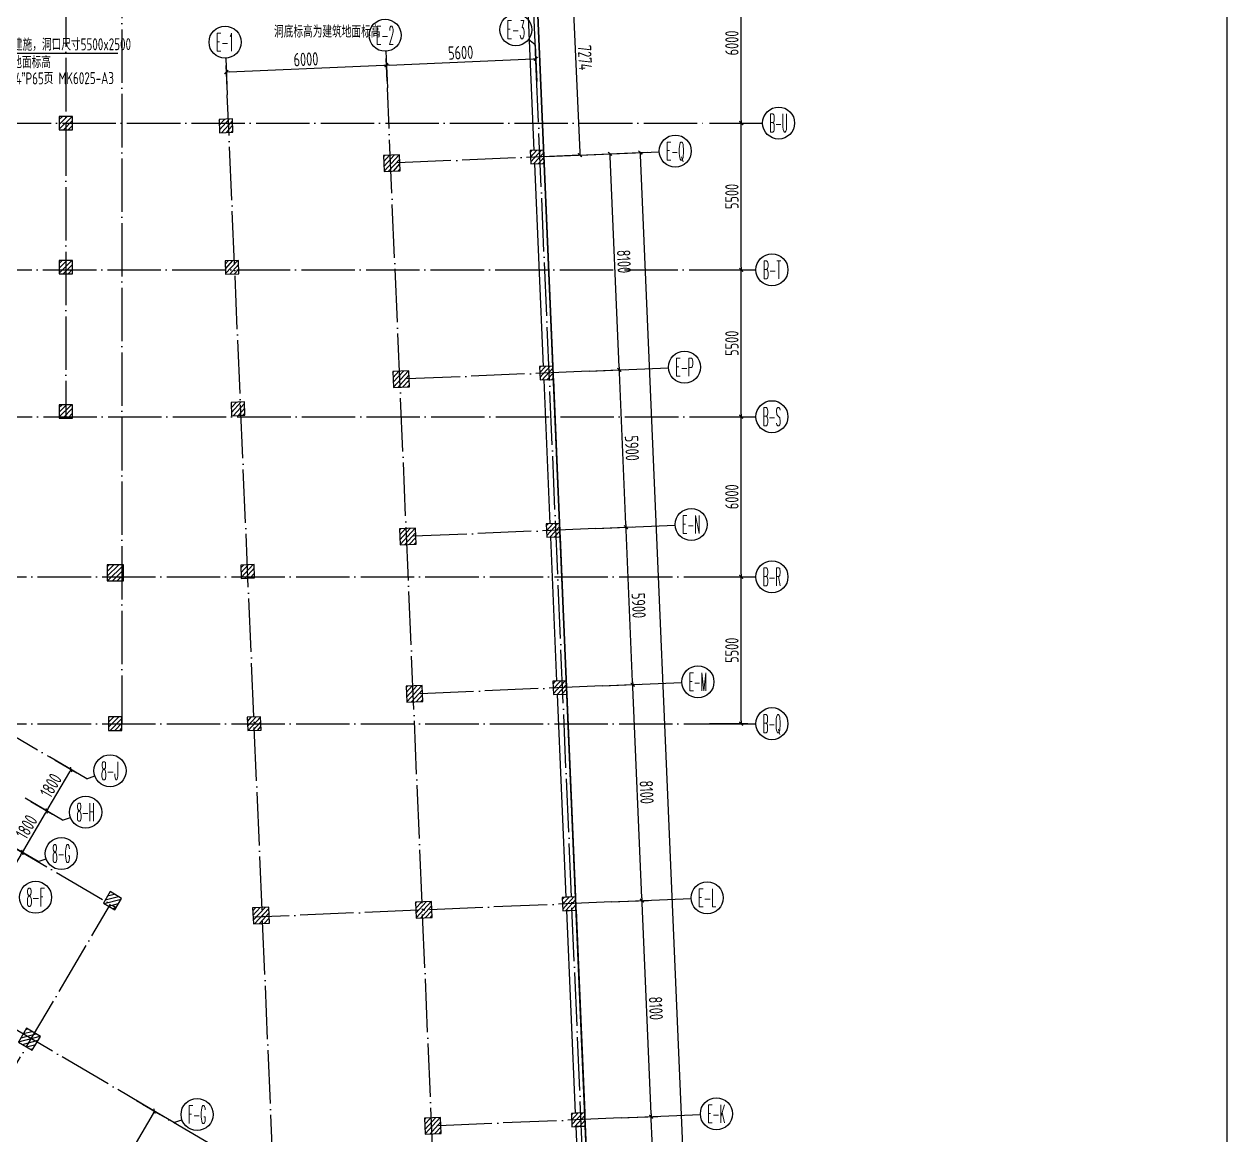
# Model space of a CAD drawing. Header units: millimetres. Extents: x 156735 to 386235, y 467499 to 703525.
# Drawn here: x 341178 to 386235, y 591088 to 632703 of the extents above; entities that cross this region are included whole.
import ezdxf
from ezdxf.enums import TextEntityAlignment as Align

# ---------------------------------------------------------------- set-up
doc = ezdxf.new("R2010")
doc.units = ezdxf.units.MM
doc.header["$LTSCALE"] = 100
doc.header["$PDMODE"] = 35
doc.header["$PDSIZE"] = 200
doc.linetypes.add('DOTE', pattern=[2.42, 2, -0.2, 0.02, -0.2])
for name, color, linetype in [('B-TEXT', 7, 'Continuous'), ('COLU', 7, 'Continuous'), ('h斜线-柱', 7, 'Continuous'), ('Q-AXIS', 3, 'Continuous'), ('Q-dote', 253, 'DOTE'), ('Q-TEXT', 2, 'Continuous'), ('WALL', 3, 'Continuous')]:
    doc.layers.add(name, color=color, linetype=linetype)
doc.styles.add('_TCH_AXIS', font='COMPLEX', dxfattribs={"bigfont": 'GBCBIG'})
doc.styles.add('COMPLEX', font='tssdeng.shx', dxfattribs={"width": 0.7, "bigfont": 'tssdchn.shx'})
doc.styles.add('TSSD_Dimension', font='Tssdeng.shx', dxfattribs={"width": 0.7, "bigfont": 'hztxt.shx'})
doc.styles.add('TSSD_REIN', font='Tssdeng.shx', dxfattribs={"width": 0.7, "bigfont": 'hztxt.shx'})
doc.dimstyles.new('TSSD_100_100$0', dxfattribs={"dimtxt": 300, "dimasz": 100, "dimexe": 250, "dimexo": 250, "dimgap": 100, "dimtad": 1, "dimdec": 0, "dimzin": 0, "dimdsep": 46, "dimtxsty": 'TSSD_Dimension', "dimblk": '_tsdbk', "dimblk1": '_tsdbk', "dimblk2": '_tsdbk', "dimsah": 1, "dimcen": 0, "dimclrt": 7, "dimadec": 0, "dimazin": 0, "dimtfac": 1, "dimtdec": 0, "dimtix": 1, "dimtmove": 2, "dimatfit": 3, "dimldrblk": '_tsdbk', "dimfxl": 1, "dimtolj": 1, "dimtzin": 0, "dimarcsym": 0})
pattern_1 = [(47.443985, (-467527.32, -323147.44), (-93.550296, 85.891456), [])]
pattern_2 = [(45, (-467527.32, -323147.44), (-89.802561, 89.802561), [])]

# ---------------------------------------------------------------- blocks, each defined once
blk = doc.blocks.new('_tsdbk')
blk.add_line((-1, 0), (0, 0))
at = {"const_width": 0.5}
blk.add_lwpolyline([(-0.7, -0.7), (0.7, 0.7)], dxfattribs=at)
blk = doc.blocks.new('*D346')
at = {"layer": 'Defpoints', "color": 0}
for p in [(362000, 627792), (364263, 627889), (366434, 523887)]:
    blk.add_point(p, dxfattribs=at)
at = {"layer": 'Q-AXIS', "color": 0, "lineweight": -2}
for p, q in [((362249, 627803), (364513, 627899)), ((368694, 524083), (364267, 627789)), ((366684, 523897), (368948, 523994))]:
    blk.add_line(p, q, dxfattribs=at)
at = {"layer": 'Q-AXIS', "color": 0, "lineweight": -2, "xscale": 100, "yscale": 100, "zscale": 100}
for p, rotation in [((364263, 627889), 92.44398534455868), ((368698, 523983), 272.4439853445587)]:
    blk.add_blockref('_tsdbk', p, dxfattribs=dict(at, rotation=rotation))
at = {"layer": 'Q-AXIS', "color": 7, "insert": (366099, 576677), "char_height": 500, "attachment_point": 5, "rotation": 272.444, "style": 'TSSD_Dimension'}
blk.add_mtext('\\A1;104000', dxfattribs=at)
blk = doc.blocks.new('*D626')
at = {"layer": 'Defpoints', "color": 0}
for p in [(366607, 634995), (368041, 634995), (366607, 628995)]:
    blk.add_point(p, dxfattribs=at)
at = {"layer": 'Q-AXIS', "color": 0, "lineweight": -2}
for p, q in [((366857, 634995), (368291, 634995)), ((368041, 629095), (368041, 634895)), ((366857, 628995), (368291, 628995))]:
    blk.add_line(p, q, dxfattribs=at)
at = {"layer": 'Q-AXIS', "color": 0, "lineweight": -2, "xscale": 100, "yscale": 100, "zscale": 100}
for p, rotation in [((368041, 634995), 90), ((368041, 628995), 270)]:
    blk.add_blockref('_tsdbk', p, dxfattribs=dict(at, rotation=rotation))
at = {"layer": 'Q-AXIS', "color": 7, "insert": (367691, 631995), "char_height": 500, "attachment_point": 5, "rotation": 90, "style": 'TSSD_Dimension'}
blk.add_mtext('\\A1;6000', dxfattribs=at)
blk = doc.blocks.new('*D627')
at = {"layer": 'Defpoints', "color": 0}
for p in [(366607, 611995), (368041, 611995), (366607, 606495)]:
    blk.add_point(p, dxfattribs=at)
at = {"layer": 'Q-AXIS', "color": 0, "lineweight": -2}
for p, q in [((366857, 611995), (368291, 611995)), ((368041, 606595), (368041, 611895)), ((366857, 606495), (368291, 606495))]:
    blk.add_line(p, q, dxfattribs=at)
at = {"layer": 'Q-AXIS', "color": 0, "lineweight": -2, "xscale": 100, "yscale": 100, "zscale": 100}
for p, rotation in [((368041, 611995), 90), ((368041, 606495), 270)]:
    blk.add_blockref('_tsdbk', p, dxfattribs=dict(at, rotation=rotation))
at = {"layer": 'Q-AXIS', "color": 7, "insert": (367691, 609245), "char_height": 500, "attachment_point": 5, "rotation": 90, "style": 'TSSD_Dimension'}
blk.add_mtext('\\A1;5500', dxfattribs=at)
blk = doc.blocks.new('*D628')
at = {"layer": 'Defpoints', "color": 0}
for p in [(366607, 628995), (368041, 628995), (366607, 623495)]:
    blk.add_point(p, dxfattribs=at)
at = {"layer": 'Q-AXIS', "color": 0, "lineweight": -2}
for p, q in [((366857, 628995), (368291, 628995)), ((368041, 623595), (368041, 628895)), ((366857, 623495), (368291, 623495))]:
    blk.add_line(p, q, dxfattribs=at)
at = {"layer": 'Q-AXIS', "color": 0, "lineweight": -2, "xscale": 100, "yscale": 100, "zscale": 100}
for p, rotation in [((368041, 628995), 90), ((368041, 623495), 270)]:
    blk.add_blockref('_tsdbk', p, dxfattribs=dict(at, rotation=rotation))
at = {"layer": 'Q-AXIS', "color": 7, "insert": (367691, 626245), "char_height": 500, "attachment_point": 5, "rotation": 90, "style": 'TSSD_Dimension'}
blk.add_mtext('\\A1;5500', dxfattribs=at)
blk = doc.blocks.new('*D629')
at = {"layer": 'Defpoints', "color": 0}
for p in [(366607, 623495), (368041, 623495), (366607, 617995)]:
    blk.add_point(p, dxfattribs=at)
at = {"layer": 'Q-AXIS', "color": 0, "lineweight": -2}
for p, q in [((366857, 623495), (368291, 623495)), ((368041, 618095), (368041, 623395)), ((366857, 617995), (368291, 617995))]:
    blk.add_line(p, q, dxfattribs=at)
at = {"layer": 'Q-AXIS', "color": 0, "lineweight": -2, "xscale": 100, "yscale": 100, "zscale": 100}
for p, rotation in [((368041, 623495), 90), ((368041, 617995), 270)]:
    blk.add_blockref('_tsdbk', p, dxfattribs=dict(at, rotation=rotation))
at = {"layer": 'Q-AXIS', "color": 7, "insert": (367691, 620745), "char_height": 500, "attachment_point": 5, "rotation": 90, "style": 'TSSD_Dimension'}
blk.add_mtext('\\A1;5500', dxfattribs=at)
blk = doc.blocks.new('*D630')
at = {"layer": 'Defpoints', "color": 0}
for p in [(366607, 617995), (368041, 617995), (366607, 611995)]:
    blk.add_point(p, dxfattribs=at)
at = {"layer": 'Q-AXIS', "color": 0, "lineweight": -2}
for p, q in [((366857, 617995), (368291, 617995)), ((368041, 612095), (368041, 617895)), ((366857, 611995), (368291, 611995))]:
    blk.add_line(p, q, dxfattribs=at)
at = {"layer": 'Q-AXIS', "color": 0, "lineweight": -2, "xscale": 100, "yscale": 100, "zscale": 100}
for p, rotation in [((368041, 617995), 90), ((368041, 611995), 270)]:
    blk.add_blockref('_tsdbk', p, dxfattribs=dict(at, rotation=rotation))
at = {"layer": 'Q-AXIS', "color": 7, "insert": (367691, 614995), "char_height": 500, "attachment_point": 5, "rotation": 90, "style": 'TSSD_Dimension'}
blk.add_mtext('\\A1;6000', dxfattribs=at)
blk = doc.blocks.new('_AXISO')
blk.add_circle((0, 0), 0.5)
at = {"layer": 'B-TEXT', "style": 'COMPLEX', "width": 1.450893}
blk.add_attdef('A', text='', height=0.56, dxfattribs=at).set_placement((0.249375, -0.28), (0.749375, -0.28), align=Align.FIT)
blk = doc.blocks.new('*D631')
at = {"layer": 'Defpoints', "color": 0}
for p in [(362597, 613805), (363724, 613853), (362848, 607910)]:
    blk.add_point(p, dxfattribs=at)
at = {"layer": 'Q-AXIS', "color": 0, "lineweight": -2}
for p, q in [((362846, 613816), (363974, 613864)), ((363972, 608058), (363729, 613753)), ((363098, 607921), (364226, 607969))]:
    blk.add_line(p, q, dxfattribs=at)
at = {"layer": 'Q-AXIS', "color": 0, "lineweight": -2, "xscale": 100, "yscale": 100, "zscale": 100}
for p, rotation in [((363724, 613853), 92.44398534455868), ((363976, 607958), 272.4439853445587)]:
    blk.add_blockref('_tsdbk', p, dxfattribs=dict(at, rotation=rotation))
at = {"layer": 'Q-AXIS', "color": 7, "insert": (364200, 610921), "char_height": 500, "attachment_point": 5, "rotation": 272.444, "style": 'TSSD_Dimension'}
blk.add_mtext('\\A1;5900', dxfattribs=at)
blk = doc.blocks.new('*D632')
at = {"layer": 'Defpoints', "color": 0}
for p in [(345394, 592371), (342733, 587846), (343398, 587454)]:
    blk.add_point(p, dxfattribs=at)
at = {"layer": 'Q-AXIS', "color": 0, "lineweight": -2}
for p, q in [((345609, 592245), (346275, 591853)), ((346009, 591894), (343449, 587540)), ((342948, 587719), (343614, 587327))]:
    blk.add_line(p, q, dxfattribs=at)
at = {"layer": 'Q-AXIS', "color": 0, "lineweight": -2, "xscale": 100, "yscale": 100, "zscale": 100}
for p, rotation in [((346059, 591980), 59.5453717336147), ((343398, 587454), 239.5453717336147)]:
    blk.add_blockref('_tsdbk', p, dxfattribs=dict(at, rotation=rotation))
at = {"layer": 'Q-AXIS', "color": 7, "insert": (344427, 589894), "char_height": 500, "attachment_point": 5, "rotation": 59.5454, "style": 'TSSD_Dimension'}
blk.add_mtext('\\A1;5250', dxfattribs=at)
blk = doc.blocks.new('*D634')
at = {"layer": 'Defpoints', "color": 0}
for p in [(341220, 603700), (342027, 603225), (340308, 602148)]:
    blk.add_point(p, dxfattribs=at)
at = {"layer": 'Q-AXIS', "color": 0, "lineweight": -2}
for p, q in [((341436, 603573), (342242, 603099)), ((341165, 601760), (341976, 603139)), ((340523, 602021), (341330, 601547))]:
    blk.add_line(p, q, dxfattribs=at)
at = {"layer": 'Q-AXIS', "color": 0, "lineweight": -2, "xscale": 100, "yscale": 100, "zscale": 100}
for p, rotation in [((342027, 603225), 59.5453717336169), ((341114, 601674), 239.5453717336169)]:
    blk.add_blockref('_tsdbk', p, dxfattribs=dict(at, rotation=rotation))
at = {"layer": 'Q-AXIS', "color": 7, "insert": (341269, 602627), "char_height": 500, "attachment_point": 5, "rotation": 59.5454, "style": 'TSSD_Dimension'}
blk.add_mtext('\\A1;1800', dxfattribs=at)
blk = doc.blocks.new('*D635')
at = {"layer": 'Defpoints', "color": 0}
for p in [(340308, 602148), (341114, 601674), (339700, 601113)]:
    blk.add_point(p, dxfattribs=at)
at = {"layer": 'Q-AXIS', "color": 0, "lineweight": -2}
for p, q in [((340523, 602021), (341330, 601547)), ((340557, 600725), (341064, 601587)), ((339915, 600987), (340722, 600512))]:
    blk.add_line(p, q, dxfattribs=at)
at = {"layer": 'Q-AXIS', "color": 0, "lineweight": -2, "xscale": 100, "yscale": 100, "zscale": 100}
for p, rotation in [((341114, 601674), 59.5453717336169), ((340506, 600639), 239.5453717336169)]:
    blk.add_blockref('_tsdbk', p, dxfattribs=dict(at, rotation=rotation))
at = {"layer": 'Q-AXIS', "color": 7, "insert": (340509, 601334), "char_height": 500, "attachment_point": 5, "rotation": 59.5454, "style": 'TSSD_Dimension'}
blk.add_mtext('\\A1;1200', dxfattribs=at)
blk = doc.blocks.new('*D640')
at = {"layer": 'Defpoints', "color": 0}
for p in [(342132, 605251), (342939, 604777), (341220, 603700)]:
    blk.add_point(p, dxfattribs=at)
at = {"layer": 'Q-AXIS', "color": 0, "lineweight": -2}
for p, q in [((342348, 605124), (343155, 604650)), ((342077, 603311), (342888, 604691)), ((341436, 603573), (342242, 603099))]:
    blk.add_line(p, q, dxfattribs=at)
at = {"layer": 'Q-AXIS', "color": 0, "lineweight": -2, "xscale": 100, "yscale": 100, "zscale": 100}
for p, rotation in [((342939, 604777), 59.5453717336169), ((342027, 603225), 239.5453717336169)]:
    blk.add_blockref('_tsdbk', p, dxfattribs=dict(at, rotation=rotation))
at = {"layer": 'Q-AXIS', "color": 7, "insert": (342181, 604179), "char_height": 500, "attachment_point": 5, "rotation": 59.5454, "style": 'TSSD_Dimension'}
blk.add_mtext('\\A1;1800', dxfattribs=at)
blk = doc.blocks.new('*D641')
at = {"layer": 'Defpoints', "color": 0}
for p in [(363194, 599818), (364321, 599866), (363539, 591725)]:
    blk.add_point(p, dxfattribs=at)
at = {"layer": 'Q-AXIS', "color": 0, "lineweight": -2}
for p, q in [((363443, 599828), (364571, 599876)), ((364663, 591873), (364326, 599766)), ((363789, 591736), (364917, 591784))]:
    blk.add_line(p, q, dxfattribs=at)
at = {"layer": 'Q-AXIS', "color": 0, "lineweight": -2, "xscale": 100, "yscale": 100, "zscale": 100}
for p, rotation in [((364321, 599866), 92.44398534455868), ((364667, 591773), 272.4439853445587)]:
    blk.add_blockref('_tsdbk', p, dxfattribs=dict(at, rotation=rotation))
at = {"layer": 'Q-AXIS', "color": 7, "insert": (364844, 595834), "char_height": 500, "attachment_point": 5, "rotation": 272.444, "style": 'TSSD_Dimension'}
blk.add_mtext('\\A1;8100', dxfattribs=at)
blk = doc.blocks.new('*D642')
at = {"layer": 'Defpoints', "color": 0}
for p in [(363539, 591725), (364667, 591773), (363884, 583632)]:
    blk.add_point(p, dxfattribs=at)
at = {"layer": 'Q-AXIS', "color": 0, "lineweight": -2}
for p, q in [((363789, 591736), (364917, 591784)), ((365008, 583780), (364671, 591673)), ((364134, 583643), (365262, 583691))]:
    blk.add_line(p, q, dxfattribs=at)
at = {"layer": 'Q-AXIS', "color": 0, "lineweight": -2, "xscale": 100, "yscale": 100, "zscale": 100}
for p, rotation in [((364667, 591773), 92.44398534455868), ((365012, 583680), 272.4439853445587)]:
    blk.add_blockref('_tsdbk', p, dxfattribs=dict(at, rotation=rotation))
at = {"layer": 'Q-AXIS', "color": 7, "insert": (365189, 587742), "char_height": 500, "attachment_point": 5, "rotation": 272.444, "style": 'TSSD_Dimension'}
blk.add_mtext('\\A1;8100', dxfattribs=at)
blk = doc.blocks.new('*D643')
at = {"layer": 'Defpoints', "color": 0}
for p in [(362848, 607910), (363976, 607958), (363194, 599818)]:
    blk.add_point(p, dxfattribs=at)
at = {"layer": 'Q-AXIS', "color": 0, "lineweight": -2}
for p, q in [((363098, 607921), (364226, 607969)), ((364317, 599966), (363980, 607858)), ((363443, 599828), (364571, 599876))]:
    blk.add_line(p, q, dxfattribs=at)
at = {"layer": 'Q-AXIS', "color": 0, "lineweight": -2, "xscale": 100, "yscale": 100, "zscale": 100}
for p, rotation in [((363976, 607958), 92.44398534455868), ((364321, 599866), 272.4439853445587)]:
    blk.add_blockref('_tsdbk', p, dxfattribs=dict(at, rotation=rotation))
at = {"layer": 'Q-AXIS', "color": 7, "insert": (364498, 603927), "char_height": 500, "attachment_point": 5, "rotation": 272.444, "style": 'TSSD_Dimension'}
blk.add_mtext('\\A1;8100', dxfattribs=at)
blk = doc.blocks.new('*D644')
at = {"layer": 'Defpoints', "color": 0}
for p in [(354749, 631163), (348791, 630054), (354786, 630310)]:
    blk.add_point(p, dxfattribs=at)
at = {"layer": 'Q-AXIS', "color": 0, "lineweight": -2}
for p, q in [((354775, 630560), (354739, 631412)), ((348780, 630304), (348744, 631156)), ((348855, 630911), (354649, 631158))]:
    blk.add_line(p, q, dxfattribs=at)
at = {"layer": 'Q-AXIS', "color": 0, "lineweight": -2, "xscale": 100, "yscale": 100, "zscale": 100}
for p, rotation in [((354749, 631163), 2.443985354554707), ((348755, 630907), 182.4439853545547)]:
    blk.add_blockref('_tsdbk', p, dxfattribs=dict(at, rotation=rotation))
at = {"layer": 'Q-AXIS', "color": 7, "insert": (351737, 631384), "char_height": 500, "attachment_point": 5, "rotation": 2.444, "style": 'TSSD_Dimension'}
blk.add_mtext('\\A1;6000', dxfattribs=at)
blk = doc.blocks.new('*D645')
at = {"layer": 'Defpoints', "color": 0}
for p in [(362000, 627792), (363127, 627840), (362345, 619699)]:
    blk.add_point(p, dxfattribs=at)
at = {"layer": 'Q-AXIS', "color": 0, "lineweight": -2}
for p, q in [((362249, 627803), (363377, 627851)), ((363469, 619848), (363132, 627740)), ((362595, 619710), (363723, 619758))]:
    blk.add_line(p, q, dxfattribs=at)
at = {"layer": 'Q-AXIS', "color": 0, "lineweight": -2, "xscale": 100, "yscale": 100, "zscale": 100}
for p, rotation in [((363127, 627840), 92.44398534455868), ((363473, 619748), 272.4439853445587)]:
    blk.add_blockref('_tsdbk', p, dxfattribs=dict(at, rotation=rotation))
at = {"layer": 'Q-AXIS', "color": 7, "insert": (363650, 623809), "char_height": 500, "attachment_point": 5, "rotation": 272.444, "style": 'TSSD_Dimension'}
blk.add_mtext('\\A1;8100', dxfattribs=at)
blk = doc.blocks.new('*D646')
at = {"layer": 'Defpoints', "color": 0}
for p in [(362345, 619699), (363473, 619748), (362597, 613805)]:
    blk.add_point(p, dxfattribs=at)
at = {"layer": 'Q-AXIS', "color": 0, "lineweight": -2}
for p, q in [((362595, 619710), (363723, 619758)), ((363720, 613953), (363477, 619648)), ((362846, 613816), (363974, 613864))]:
    blk.add_line(p, q, dxfattribs=at)
at = {"layer": 'Q-AXIS', "color": 0, "lineweight": -2, "xscale": 100, "yscale": 100, "zscale": 100}
for p, rotation in [((363473, 619748), 92.44398534455868), ((363724, 613853), 272.4439853445587)]:
    blk.add_blockref('_tsdbk', p, dxfattribs=dict(at, rotation=rotation))
at = {"layer": 'Q-AXIS', "color": 7, "insert": (363948, 616815), "char_height": 500, "attachment_point": 5, "rotation": 272.444, "style": 'TSSD_Dimension'}
blk.add_mtext('\\A1;5900', dxfattribs=at)
blk = doc.blocks.new('*D648')
at = {"layer": 'Defpoints', "color": 0}
for p in [(360344, 631401), (360381, 630549), (354786, 630310)]:
    blk.add_point(p, dxfattribs=at)
at = {"layer": 'Q-AXIS', "color": 0, "lineweight": -2}
for p, q in [((354775, 630560), (354739, 631412)), ((354849, 631167), (360244, 631397)), ((360370, 630799), (360333, 631651))]:
    blk.add_line(p, q, dxfattribs=at)
at = {"layer": 'Q-AXIS', "color": 0, "lineweight": -2, "xscale": 100, "yscale": 100, "zscale": 100}
for p, rotation in [((354749, 631163), 182.4439853545547), ((360344, 631401), 2.443985354554707)]:
    blk.add_blockref('_tsdbk', p, dxfattribs=dict(at, rotation=rotation))
at = {"layer": 'Q-AXIS', "color": 7, "insert": (357532, 631632), "char_height": 500, "attachment_point": 5, "rotation": 2.444, "style": 'TSSD_Dimension'}
blk.add_mtext('\\A1;5600', dxfattribs=at)
blk = doc.blocks.new('*D650')
at = {"layer": 'Defpoints', "color": 0}
for p in [(360180, 634995), (360501, 627728), (361999, 627794)]:
    blk.add_point(p, dxfattribs=at)
at = {"layer": 'Q-AXIS', "color": 0, "lineweight": -2}
for p, q in [((360430, 635006), (361928, 635072)), ((361683, 634961), (361995, 627894)), ((360751, 627739), (362249, 627805))]:
    blk.add_line(p, q, dxfattribs=at)
at = {"layer": 'Q-AXIS', "color": 0, "lineweight": -2, "xscale": 100, "yscale": 100, "zscale": 100}
for p, rotation in [((361679, 635061), 92.52796157991517), ((361999, 627794), 272.5279615799153)]:
    blk.add_blockref('_tsdbk', p, dxfattribs=dict(at, rotation=rotation))
at = {"layer": 'Q-AXIS', "color": 7, "insert": (362189, 631443), "char_height": 500, "attachment_point": 5, "rotation": 272.528, "style": 'TSSD_Dimension'}
blk.add_mtext('\\A1;7274', dxfattribs=at)

msp = doc.modelspace()

# ---------------------------------------------------------------- hatches: boundary and pattern name
at = {"layer": 'h斜线-柱'}
h = msp.add_hatch(dxfattribs=at)
h.set_pattern_fill('ANSI31', color=256, scale=40, style=0)
h.set_pattern_definition(pattern_2)
h.paths.add_polyline_path([(342496.5, 628744.7), (342996.5, 628744.7), (342996.5, 629244.7), (342496.5, 629244.7)])
h = msp.add_hatch(dxfattribs=at)
h.set_pattern_fill('ANSI31', color=256, scale=40, angle=2.44399, style=0)
h.set_pattern_definition(pattern_1)
h.paths.add_polyline_path([(348501.5, 628630.1), (349001.1, 628651.4), (348979.8, 629151), (348480.2, 629129.6)])
h = msp.add_hatch(dxfattribs=at)
h.set_pattern_fill('ANSI31', color=256, scale=40, angle=2.44399, style=0)
h.set_pattern_definition(pattern_1)
h.paths.add_polyline_path([(354669, 627179), (355268.5, 627204.6), (355242.9, 627804), (354643.4, 627778.4)])
h = msp.add_hatch(dxfattribs=at)
h.set_pattern_fill('ANSI31', color=256, scale=40, angle=2.44399, style=0)
h.set_pattern_definition(pattern_1)
h.paths.add_polyline_path([(360161.9, 627463.5), (360661.4, 627484.8), (360640.1, 627984.3), (360140.6, 627963)])
h = msp.add_hatch(dxfattribs=at)
h.set_pattern_fill('ANSI31', color=256, scale=40, style=0)
h.set_pattern_definition(pattern_2)
h.paths.add_polyline_path([(342496.5, 623344.7), (342996.5, 623344.7), (342996.5, 623844.7), (342496.5, 623844.7)])
h = msp.add_hatch(dxfattribs=at)
h.set_pattern_fill('ANSI31', color=256, scale=40, angle=2.44399, style=0)
h.set_pattern_definition(pattern_1)
h.paths.add_polyline_path([(348727.8, 623330), (349227.3, 623351.3), (349206, 623850.9), (348706.4, 623829.6)])
h = msp.add_hatch(dxfattribs=at)
h.set_pattern_fill('ANSI31', color=256, scale=40, angle=2.44399, style=0)
h.set_pattern_definition([(47.443985, (-467181.91, -331240.07), (-93.550296, 85.891456), [])])
h.paths.add_polyline_path([(355014.4, 619086.3), (355613.9, 619111.9), (355588.3, 619711.4), (354988.9, 619685.8)])
h = msp.add_hatch(dxfattribs=at)
h.set_pattern_fill('ANSI31', color=256, scale=40, angle=2.44399, style=0)
h.set_pattern_definition(pattern_1)
h.paths.add_polyline_path([(360507.3, 619370.8), (361006.8, 619392.2), (360985.5, 619891.7), (360486, 619870.4)])
h = msp.add_hatch(dxfattribs=at)
h.set_pattern_fill('ANSI31', color=256, scale=40, style=0)
h.set_pattern_definition(pattern_2)
h.paths.add_polyline_path([(342496.5, 617944.7), (342996.5, 617944.7), (342996.5, 618444.7), (342496.5, 618444.7)])
h = msp.add_hatch(dxfattribs=at)
h.set_pattern_fill('ANSI31', color=256, scale=40, angle=2.44399, style=0)
h.set_pattern_definition(pattern_1)
h.paths.add_polyline_path([(348954, 618029.9), (349453.5, 618051.2), (349432.2, 618550.8), (348932.7, 618529.5)])
h = msp.add_hatch(dxfattribs=at)
h.set_pattern_fill('ANSI31', color=256, scale=40, angle=2.44399, style=0)
h.set_pattern_definition([(47.443985, (-466930.32, -337134.7), (-93.550296, 85.891456), [])])
h.paths.add_polyline_path([(355266, 613191.7), (355865.5, 613217.3), (355839.9, 613816.8), (355240.4, 613791.2)])
h = msp.add_hatch(dxfattribs=at)
h.set_pattern_fill('ANSI31', color=256, scale=40, angle=2.44399, style=0)
h.set_pattern_definition(pattern_1)
h.paths.add_polyline_path([(360758.9, 613476.2), (361258.4, 613497.5), (361237.1, 613997.1), (360737.6, 613975.7)])
h = msp.add_hatch(dxfattribs=at)
h.set_pattern_fill('ANSI31', color=256, scale=40, style=0)
h.set_pattern_definition([(45, (-467477.32, -323147.44), (-89.802561, 89.802561), [])])
h.paths.add_polyline_path([(344296.5, 611844.7), (344896.5, 611844.7), (344896.5, 612444.7), (344296.5, 612444.7)])
h = msp.add_hatch(dxfattribs=at)
h.set_pattern_fill('ANSI31', color=256, scale=40, angle=2.44399, style=0)
h.set_pattern_definition(pattern_1)
h.paths.add_polyline_path([(349314.2, 611934.3), (349813.8, 611955.6), (349792.5, 612455.1), (349292.9, 612433.8)])
h = msp.add_hatch(dxfattribs=at)
h.set_pattern_fill('ANSI31', color=256, scale=40, angle=2.44399, style=0)
h.set_pattern_definition([(47.443985, (-466678.73, -343029.34), (-93.550296, 85.891456), [])])
h.paths.add_polyline_path([(355517.6, 607297.1), (356117.1, 607322.7), (356091.5, 607922.1), (355492, 607896.5)])
h = msp.add_hatch(dxfattribs=at)
h.set_pattern_fill('ANSI31', color=256, scale=40, angle=2.44399, style=0)
h.set_pattern_definition(pattern_1)
h.paths.add_polyline_path([(361010.5, 607581.6), (361510, 607602.9), (361488.7, 608102.4), (360989.2, 608081.1)])
h = msp.add_hatch(dxfattribs=at)
h.set_pattern_fill('ANSI31', color=256, scale=40, style=0)
h.set_pattern_definition(pattern_2)
h.paths.add_polyline_path([(344346.5, 606244.7), (344846.5, 606244.7), (344846.5, 606744.7), (344346.5, 606744.7)])
h = msp.add_hatch(dxfattribs=at)
h.set_pattern_fill('ANSI31', color=256, scale=40, angle=2.44399, style=0)
h.set_pattern_definition([(47.443985, (-467518.8, -323147.08), (-93.550296, 85.891456), [])])
h.paths.add_polyline_path([(349557.5, 606234.6), (350057.1, 606256), (350035.7, 606755.5), (349536.2, 606734.2)])
h = msp.add_hatch(dxfattribs=at)
h.set_pattern_fill('ANSI31', color=256, scale=40, angle=-30.45463, style=0)
h.set_pattern_definition([(14.545372, (-467451.29, -323018.13), (-31.895617, 122.929531), [])])
h.paths.add_polyline_path([(344147.9, 599773.9), (344579, 599520.5), (344832.4, 599951.5), (344401.4, 600205)])
h = msp.add_hatch(dxfattribs=at)
h.set_pattern_fill('ANSI31', color=256, scale=40, angle=2.44399, style=0)
h.set_pattern_definition([(47.443985, (-467872.72, -315054.81), (-93.550296, 85.891456), [])])
h.paths.add_polyline_path([(355863, 599204.4), (356462.5, 599230), (356436.9, 599829.5), (355837.4, 599803.9)])
h = msp.add_hatch(dxfattribs=at)
h.set_pattern_fill('ANSI31', color=256, scale=40, angle=2.44399, style=0)
h.set_pattern_definition(pattern_1)
h.paths.add_polyline_path([(361355.9, 599488.9), (361855.4, 599510.3), (361834.1, 600009.8), (361334.6, 599988.5)])
h = msp.add_hatch(dxfattribs=at)
h.set_pattern_fill('ANSI31', color=256, scale=40, angle=2.44399, style=0)
h.set_pattern_definition(pattern_1)
h.paths.add_polyline_path([(349766.4, 598994.3), (350365.9, 599019.9), (350340.3, 599619.3), (349740.9, 599593.7)])
h = msp.add_hatch(dxfattribs=at)
h.set_pattern_fill('ANSI31', color=256, scale=40, angle=-30.45463, style=0)
h.set_pattern_definition([(14.545372, (-467621.1, -323208.3), (-31.895617, 122.929531), [])])
h.paths.add_polyline_path([(340969.9, 594566.2), (341487.1, 594262.1), (341791.2, 594779.4), (341274, 595083.5)])
h = msp.add_hatch(dxfattribs=at)
h.set_pattern_fill('ANSI31', color=256, scale=40, angle=2.44399, style=0)
h.set_pattern_definition(pattern_1)
h.paths.add_polyline_path([(356208.4, 591111.8), (356807.9, 591137.4), (356782.3, 591736.9), (356182.8, 591711.3)])
h = msp.add_hatch(dxfattribs=at)
h.set_pattern_fill('ANSI31', color=256, scale=40, angle=2.44399, style=0)
h.set_pattern_definition(pattern_1)
h.paths.add_polyline_path([(361701.3, 591396.3), (362200.8, 591417.6), (362179.5, 591917.2), (361680, 591895.8)])

# ---------------------------------------------------------------- linework, layer by layer
at = {"color": 6, "lineweight": 30}
msp.add_lwpolyline([(359246.5, 635094.7), (360336.6, 635094.7), (362535.6, 583574.8)], dxfattribs=at)
at = {"layer": 'COLU'}
for points in [[(342496.5, 628744.7), (342996.5, 628744.7), (342996.5, 629244.7), (342496.5, 629244.7)], [(348501.5, 628630.1), (349001.1, 628651.4), (348979.8, 629151), (348480.2, 629129.6)], [(354669, 627179), (355268.5, 627204.6), (355242.9, 627804), (354643.4, 627778.4)], [(360161.9, 627463.5), (360661.4, 627484.8), (360640.1, 627984.3), (360140.6, 627963)], [(342496.5, 623344.7), (342996.5, 623344.7), (342996.5, 623844.7), (342496.5, 623844.7)], [(348727.8, 623330), (349227.3, 623351.3), (349206, 623850.9), (348706.4, 623829.6)], [(355014.4, 619086.3), (355613.9, 619111.9), (355588.3, 619711.4), (354988.9, 619685.8)], [(360507.3, 619370.8), (361006.8, 619392.2), (360985.5, 619891.7), (360486, 619870.4)], [(342496.5, 617944.7), (342996.5, 617944.7), (342996.5, 618444.7), (342496.5, 618444.7)], [(348954, 618029.9), (349453.5, 618051.2), (349432.2, 618550.8), (348932.7, 618529.5)], [(355266, 613191.7), (355865.5, 613217.3), (355839.9, 613816.8), (355240.4, 613791.2)], [(360758.9, 613476.2), (361258.4, 613497.5), (361237.1, 613997.1), (360737.6, 613975.7)], [(344296.5, 611844.7), (344896.5, 611844.7), (344896.5, 612444.7), (344296.5, 612444.7)], [(349314.2, 611934.3), (349813.8, 611955.6), (349792.5, 612455.1), (349292.9, 612433.8)], [(355517.6, 607297.1), (356117.1, 607322.7), (356091.5, 607922.1), (355492, 607896.5)], [(361010.5, 607581.6), (361510, 607602.9), (361488.7, 608102.4), (360989.2, 608081.1)], [(344346.5, 606244.7), (344846.5, 606244.7), (344846.5, 606744.7), (344346.5, 606744.7)], [(349557.5, 606234.6), (350057.1, 606256), (350035.7, 606755.5), (349536.2, 606734.2)], [(344147.9, 599773.9), (344579, 599520.5), (344832.4, 599951.5), (344401.4, 600205)], [(355863, 599204.4), (356462.5, 599230), (356436.9, 599829.5), (355837.4, 599803.9)], [(361355.9, 599488.9), (361855.4, 599510.3), (361834.1, 600009.8), (361334.6, 599988.5)], [(349766.4, 598994.3), (350365.9, 599019.9), (350340.3, 599619.3), (349740.9, 599593.7)], [(340969.9, 594566.2), (341487.1, 594262.1), (341791.2, 594779.4), (341274, 595083.5)], [(356208.4, 591111.8), (356807.9, 591137.4), (356782.3, 591736.9), (356182.8, 591711.3)], [(361701.3, 591396.3), (362200.8, 591417.6), (362179.5, 591917.2), (361680, 591895.8)]]:
    msp.add_lwpolyline(points, close=True, dxfattribs=at)
at = {"layer": 'Q-AXIS'}
for p, q in [((360321.9, 631921.9), (360068.8, 632120.8)), ((360321.9, 631921.9), (360380.5, 630549)), ((348732.5, 631427.2), (348791.1, 630054.3)), ((354727, 631683.1), (354785.6, 630310.2)), ((366857.1, 628994.7), (368842.5, 628994.7)), ((361999.6, 627792.1), (364972.3, 627919)), ((366607.1, 623494.7), (368592.5, 623494.7)), ((362345, 619699.5), (365317.7, 619826.4)), ((366607.1, 617994.7), (368592.5, 617994.7)), ((362596.6, 613804.9), (365569.3, 613931.7)), ((366607.1, 611994.7), (368592.5, 611994.7)), ((362848.1, 607910.2), (365820.9, 608037.1)), ((366607.1, 606494.7), (368592.5, 606494.7)), ((343525.6, 604432), (342132.4, 605251.2)), ((343525.6, 604432), (343830.2, 604536.6)), ((342613.3, 602880.4), (341220.1, 603699.6)), ((342613.3, 602880.4), (342917.8, 602984.9)), ((341701, 601328.7), (340307.8, 602147.9)), ((341701, 601328.7), (342005.5, 601433.2)), ((363193.5, 599817.6), (366166.3, 599944.5)), ((346786.8, 591552.1), (345393.6, 592371.2)), ((346786.8, 591552.1), (347091.3, 591656.6)), ((363539, 591725), (366511.7, 591851.8))]:
    msp.add_line(p, q, dxfattribs=at)
msp.add_lwpolyline([(156734.8, 703525.4), (386234.8, 703525.4), (386234.8, 467498.7), (156734.8, 467498.7)], close=True, dxfattribs=at)
at = {"layer": 'Q-dote', "ltscale": 10}
for p, q in [((344846.5, 649444.7), (344846.5, 606494.7)), ((342746.5, 648373.3), (342746.5, 617994.7)), ((364986.2, 522641), (360190.8, 634994.7)), ((292325.9, 630360.2), (344629.6, 599606.7)), ((353396.7, 522146.3), (348791.1, 630054.3)), ((359391.3, 522402.2), (354785.6, 630310.2)), ((236131.7, 628994.7), (366607.1, 628994.7)), ((361999.6, 627792.1), (354906, 627489.4)), ((312846.5, 623494.7), (366607.1, 623494.7)), ((362345, 619699.5), (355251.4, 619396.7)), ((322546.5, 617994.7), (366607.1, 617994.7)), ((325356.1, 615115.3), (342132.4, 605251.2)), ((362596.6, 613804.9), (355503, 613502.1)), ((336846.5, 611994.7), (366607.1, 611994.7)), ((362848.1, 607910.2), (355754.6, 607607.5)), ((336846.5, 606494.7), (366607.1, 606494.7)), ((324089.2, 565166), (344414.1, 599733.4)), ((363193.5, 599817.6), (349805.7, 599246.2)), ((350586.6, 589317.9), (336276.8, 597731.7)), ((363539, 591725), (356445.4, 591422.2))]:
    msp.add_line(p, q, dxfattribs=at)
at = {"layer": 'Q-TEXT'}
msp.add_line((338016.2, 631616), (344687.2, 631616), dxfattribs=at)
at = {"layer": 'WALL'}
for points in [[(359246.5, 635094.7), (360336.6, 635094.7), (360640.1, 627984.3), (360290.4, 627969.4), (360001.3, 634744.7), (359246.5, 634744.7)], [(360311.8, 627469.9), (360661.4, 627484.8), (360985.5, 619891.7), (360635.8, 619876.8)], [(360657.2, 619377.2), (361006.8, 619392.2), (361237.1, 613997.1), (360887.4, 613982.1)], [(360908.8, 613482.6), (361258.4, 613497.5), (361488.7, 608102.4), (361139, 608087.5)], [(361160.3, 607588), (361510, 607602.9), (361834.1, 600009.8), (361484.4, 599994.9)], [(361505.8, 599495.3), (361855.4, 599510.3), (362179.5, 591917.2), (361829.8, 591902.2)], [(362200.8, 591417.6), (361851.2, 591402.7), (362183.8, 583609.8), (357138.4, 583394.5), (357151.2, 583094.7), (362196.6, 583310.1), (362516.4, 575816.9), (362866.1, 575831.8)]]:
    msp.add_lwpolyline(points, close=True, dxfattribs=at)

# ---------------------------------------------------------------- block references
at = {"layer": 'Q-AXIS'}
ref = msp.add_blockref('_AXISO', (359597, 632491.5), dxfattribs=dict(at, xscale=1199.999999999969, yscale=1200, zscale=1200, rotation=359.9996457873763))
ref.add_attrib('A', 'E-3', dxfattribs={"color": 7, "height": 678.82, "rotation": 359.99965, "style": '_TCH_AXIS', "width": 0.344262}).set_placement((359257.6, 632152.1), (359936.4, 632152.1), align=Align.FIT)
ref = msp.add_blockref('_AXISO', (348706.9, 632026.7), dxfattribs=dict(at, xscale=1199.999999999969, yscale=1200, zscale=1200, rotation=359.9996457873763))
ref.add_attrib('A', 'E-1', dxfattribs={"color": 7, "height": 678.82, "rotation": 359.99965, "style": '_TCH_AXIS', "width": 0.375}).set_placement((348367.5, 631687.3), (349046.3, 631687.3), align=Align.FIT)
ref = msp.add_blockref('_AXISO', (354701.4, 632282.5), dxfattribs=dict(at, xscale=1199.999999999969, yscale=1200, zscale=1200, rotation=359.9996457873763))
ref.add_attrib('A', 'E-2', dxfattribs={"color": 7, "height": 678.82, "rotation": 359.99965, "style": '_TCH_AXIS', "width": 0.344262}).set_placement((354362, 631943.1), (355040.8, 631943.1), align=Align.FIT)
ref = msp.add_blockref('_AXISO', (369442.5, 628994.7), dxfattribs=dict(at, xscale=1199.999999999998, yscale=1200, zscale=1200, rotation=359.9996457873818))
ref.add_attrib('A', 'B-U', dxfattribs={"color": 7, "height": 678.82, "rotation": 359.99965, "style": '_TCH_AXIS', "width": 0.308824}).set_placement((369103.1, 628655.3), (369781.9, 628655.3), align=Align.FIT)
ref = msp.add_blockref('_AXISO', (365571.7, 627944.6), dxfattribs=dict(at, xscale=1199.999999999998, yscale=1200, zscale=1200, rotation=359.9996457873791))
ref.add_attrib('A', 'E-Q', dxfattribs={"color": 7, "height": 678.82, "rotation": 359.99965, "style": '_TCH_AXIS', "width": 0.333333}).set_placement((365232.3, 627605.2), (365911.1, 627605.2), align=Align.FIT)
ref = msp.add_blockref('_AXISO', (369192.5, 623494.7), dxfattribs=dict(at, xscale=1199.999999999998, yscale=1200, zscale=1200, rotation=359.9996457873818))
ref.add_attrib('A', 'B-T', dxfattribs={"color": 7, "height": 678.82, "rotation": 359.99965, "style": '_TCH_AXIS', "width": 0.333333}).set_placement((368853.1, 623155.3), (369531.9, 623155.3), align=Align.FIT)
ref = msp.add_blockref('_AXISO', (365917.1, 619852), dxfattribs=dict(at, xscale=1199.999999999998, yscale=1200, zscale=1200, rotation=359.9996457873791))
ref.add_attrib('A', 'E-P', dxfattribs={"color": 7, "height": 678.82, "rotation": 359.99965, "style": '_TCH_AXIS', "width": 0.328125}).set_placement((365577.7, 619512.6), (366256.5, 619512.5), align=Align.FIT)
ref = msp.add_blockref('_AXISO', (369192.5, 617994.7), dxfattribs=dict(at, xscale=1199.999999999998, yscale=1200, zscale=1200, rotation=359.9996457873818))
ref.add_attrib('A', 'B-S', dxfattribs={"color": 7, "height": 678.82, "rotation": 359.99965, "style": '_TCH_AXIS', "width": 0.33871}).set_placement((368853.1, 617655.3), (369531.9, 617655.3), align=Align.FIT)
ref = msp.add_blockref('_AXISO', (366168.7, 613957.3), dxfattribs=dict(at, xscale=1199.999999999998, yscale=1200, zscale=1200, rotation=359.9996457873791))
ref.add_attrib('A', 'E-N', dxfattribs={"color": 7, "height": 678.82, "rotation": 359.99965, "style": '_TCH_AXIS', "width": 0.318182}).set_placement((365829.3, 613617.9), (366508.1, 613617.9), align=Align.FIT)
ref = msp.add_blockref('_AXISO', (369192.5, 611994.7), dxfattribs=dict(at, xscale=1199.999999999998, yscale=1200, zscale=1200, rotation=359.9996457873818))
ref.add_attrib('A', 'B-R', dxfattribs={"color": 7, "height": 678.82, "rotation": 359.99965, "style": '_TCH_AXIS', "width": 0.318182}).set_placement((368853.1, 611655.3), (369531.9, 611655.3), align=Align.FIT)
ref = msp.add_blockref('_AXISO', (366420.3, 608062.7), dxfattribs=dict(at, xscale=1199.999999999998, yscale=1200, zscale=1200, rotation=359.9996457873791))
ref.add_attrib('A', 'E-M', dxfattribs={"color": 7, "height": 678.82, "rotation": 359.99965, "style": '_TCH_AXIS', "width": 0.308824}).set_placement((366080.9, 607723.3), (366759.7, 607723.3), align=Align.FIT)
ref = msp.add_blockref('_AXISO', (369192.5, 606494.7), dxfattribs=dict(at, xscale=1199.999999999998, yscale=1200, zscale=1200, rotation=359.9996457873818))
ref.add_attrib('A', 'B-Q', dxfattribs={"color": 7, "height": 678.82, "rotation": 359.99965, "style": '_TCH_AXIS', "width": 0.328125}).set_placement((368853.1, 606155.3), (369531.9, 606155.3), align=Align.FIT)
ref = msp.add_blockref('_AXISO', (344397.7, 604731.3), dxfattribs=dict(at, xscale=1200.000000000027, yscale=1200, zscale=1200, rotation=359.9996457873818))
ref.add_attrib('A', '8-J', dxfattribs={"color": 7, "height": 678.82, "rotation": 359.99965, "style": '_TCH_AXIS', "width": 0.368421}).set_placement((344058.2, 604391.9), (344737.1, 604391.9), align=Align.FIT)
ref = msp.add_blockref('_AXISO', (343485.3, 603179.7), dxfattribs=dict(at, xscale=1200.000000000027, yscale=1200, zscale=1200, rotation=359.9996457873818))
ref.add_attrib('A', '8-H', dxfattribs={"color": 7, "height": 678.82, "rotation": 359.99965, "style": '_TCH_AXIS', "width": 0.318182}).set_placement((343145.9, 602840.3), (343824.7, 602840.3), align=Align.FIT)
ref = msp.add_blockref('_AXISO', (342573, 601628), dxfattribs=dict(at, xscale=1200.000000000027, yscale=1200, zscale=1200, rotation=359.9996457873818))
ref.add_attrib('A', '8-G', dxfattribs={"color": 7, "height": 678.82, "rotation": 359.99965, "style": '_TCH_AXIS', "width": 0.328125}).set_placement((342233.6, 601288.6), (342912.4, 601288.6), align=Align.FIT)
ref = msp.add_blockref('_AXISO', (341610, 599990.2), dxfattribs=dict(at, xscale=1200.000000000027, yscale=1200, zscale=1200, rotation=359.9996457873818))
ref.add_attrib('A', '8-F', dxfattribs={"color": 7, "height": 678.82, "rotation": 359.99965, "style": '_TCH_AXIS', "width": 0.33871}).set_placement((341270.5, 599650.8), (341949.4, 599650.8), align=Align.FIT)
ref = msp.add_blockref('_AXISO', (366765.7, 599970.1), dxfattribs=dict(at, xscale=1199.999999999998, yscale=1200, zscale=1200, rotation=359.9996457873791))
ref.add_attrib('A', 'E-L', dxfattribs={"color": 7, "height": 678.82, "rotation": 359.99965, "style": '_TCH_AXIS', "width": 0.33871}).set_placement((366426.3, 599630.7), (367105.1, 599630.7), align=Align.FIT)
ref = msp.add_blockref('_AXISO', (347658.8, 591851.4), dxfattribs=dict(at, xscale=1199.999999999998, yscale=1200, zscale=1200, rotation=359.9996457873791))
ref.add_attrib('A', 'F-G', dxfattribs={"color": 7, "height": 678.82, "rotation": 359.99965, "style": '_TCH_AXIS', "width": 0.328125}).set_placement((347319.4, 591512), (347998.2, 591512), align=Align.FIT)
ref = msp.add_blockref('_AXISO', (367111.1, 591877.4), dxfattribs=dict(at, xscale=1199.999999999998, yscale=1200, zscale=1200, rotation=359.9996457873791))
ref.add_attrib('A', 'E-K', dxfattribs={"color": 7, "height": 678.82, "rotation": 359.99965, "style": '_TCH_AXIS', "width": 0.318182}).set_placement((366771.7, 591538), (367450.5, 591538), align=Align.FIT)

# ---------------------------------------------------------------- texts
at = {"layer": 'Q-TEXT', "style": 'TSSD_REIN', "width": 0.7}
msp.add_text('洞底标高为建筑地面标高', height=450, dxfattribs=at).set_placement((350542.3, 632195.7))
for s, p in [('临战封堵做法详建施，洞口尺寸5500x2500', (338226.4, 631691.9)), ('洞底标高为建筑地面标高', (338201.5, 631033.4)), ('门框墙参“07FG04”P65页 MK6025-A3', (338174, 630425.2))]:
    msp.add_text(s, height=450, rotation=0.27833, dxfattribs=at).set_placement(p)

# ---------------------------------------------------------------- dimensions: what is measured, and where the dimension line sits
at = {"layer": 'Q-AXIS'}
dim = msp.add_aligned_dim(p1=(360180.1, 634994.7), p2=(360500.9, 627728.2), distance=1500, dimstyle='TSSD_100_100$0', override={"dimtxt": 500}, dxfattribs=at)
dim.commit()
dim.dimension.update_dxf_attribs({"geometry": '*D650', "text_midpoint": (362188.7, 631443)})
for base, p1, p2, angle, picture, middle in [((368040.9, 634994.7), (366607.1, 628994.7), (366607.1, 634994.7), 90, '*D626', (367690.9, 631994.7)), ((354749.2, 631162.6), (348791.1, 630054.3), (354785.6, 630310.2), 2.44399, '*D644', (351737, 631384.3)), ((360344.1, 631401.4), (354785.6, 630310.2), (360380.5, 630549), 2.44399, '*D648', (357531.8, 631631.7)), ((368040.9, 628994.7), (366607.1, 623494.7), (366607.1, 628994.7), 90, '*D628', (367690.9, 626244.7)), ((363127.5, 627840.3), (362345, 619699.5), (361999.6, 627792.1), 92.44399, '*D645', (363649.9, 623808.9)), ((368040.9, 623494.7), (366607.1, 617994.7), (366607.1, 623494.7), 90, '*D629', (367690.9, 620744.7)), ((363472.9, 619747.6), (362596.6, 613804.9), (362345, 619699.5), 92.44399, '*D646', (363948.4, 616815.2)), ((368040.9, 617994.7), (366607.1, 611994.7), (366607.1, 617994.7), 90, '*D630', (367690.9, 614994.7)), ((363724.5, 613853), (362848.1, 607910.2), (362596.6, 613804.9), 92.44399, '*D631', (364199.9, 610920.6)), ((368040.9, 611994.7), (366607.1, 606494.7), (366607.1, 611994.7), 90, '*D627', (367690.9, 609244.7)), ((363976.1, 607958.4), (363193.5, 599817.6), (362848.1, 607910.2), 92.44399, '*D643', (364498.4, 603927)), ((342939.1, 604776.9), (341220.1, 603699.6), (342132.4, 605251.2), 59.54537, '*D640', (342181.2, 604178.5)), ((342026.7, 603225.3), (340307.8, 602147.9), (341220.1, 603699.6), 59.54537, '*D634', (341268.8, 602626.9)), ((341114.4, 601673.6), (339699.5, 601113.5), (340307.8, 602147.9), 59.54537, '*D635', (340508.6, 601333.8)), ((364321.5, 599865.7), (363539, 591725), (363193.5, 599817.6), 92.44399, '*D641', (364843.8, 595834.3)), ((343398.3, 587454.2), (345393.6, 592371.2), (342732.6, 587845.6), 59.54537, '*D632', (344427, 589894.4)), ((364666.9, 591773.1), (363884.4, 583632.3), (363539, 591725), 92.44399, '*D642', (365189.3, 587741.7))]:
    dim = msp.add_linear_dim(base=base, p1=p1, p2=p2, angle=angle, dimstyle='TSSD_100_100$0', override={"dimtxt": 500}, dxfattribs=at)
    dim.commit()
    dim.dimension.update_dxf_attribs({"geometry": picture, "text_midpoint": middle})
dim = msp.add_linear_dim(base=(364263.1, 627888.7), p1=(366434.4, 523886.7), p2=(361999.6, 627792.1), angle=92.44399, dimstyle='TSSD_100_100$0', override={"dimtxt": 500}, dxfattribs=at)
dim.commit()
dim.dimension.update_dxf_attribs({"geometry": '*D346', "text_midpoint": (366098.6, 576676.7), "dimtype": 160})

doc.saveas('drawing.dxf')
